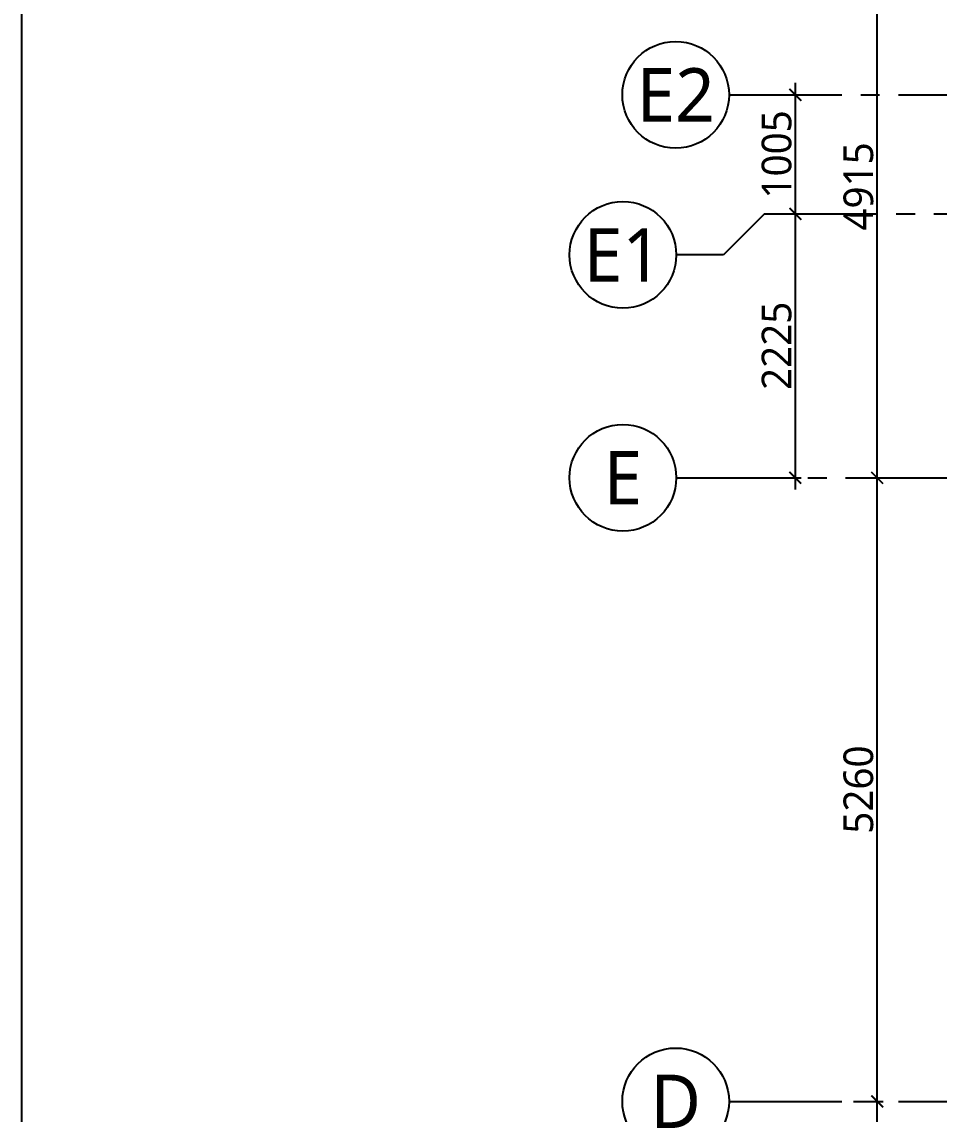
# Model space of a CAD drawing. Header units: millimetres. Extents: x -1107453 to -240403, y -265431 to 143409.
# Drawn here: x -306821 to -299081, y -103113 to -93900 of the extents above; entities that cross this region are included whole.
import ezdxf
from ezdxf.enums import TextEntityAlignment as Align

# ---------------------------------------------------------------- set-up
doc = ezdxf.new("R2010")
doc.units = ezdxf.units.MM
doc.header["$MEASUREMENT"] = 0
doc.linetypes.add('CENTER2', pattern=[28.575, 19.05, -3.175, 3.175, -3.175])
for name, color, linetype in [('A-Anno-Dims', 7, 'Continuous'), ('A-Anno-Grid Lines', 154, 'Continuous'), ('Anno_Labels', 7, 'Continuous')]:
    doc.layers.add(name, color=color, linetype=linetype)
doc.layers.add('A-Detail Lines', color=8, linetype='Continuous', lineweight=25)
doc.styles.get("Standard").update_dxf_attribs({"font": 'trebuc.ttf'})
doc.dimstyles.new('IIITD_WD_L @ 100', dxfattribs={"dimscale": 100, "dimtxt": 2.5, "dimasz": 1, "dimexe": 0.5, "dimexo": 0.25, "dimgap": 0.3, "dimtad": 1, "dimdec": 0, "dimrnd": 1, "dimzin": 0, "dimdsep": 46, "dimtxsty": 'Standard', "dimblk": 'ARCHTICK', "dimcen": 0.2, "dimdle": 1, "dimclrd": 8, "dimclre": 8, "dimadec": 0, "dimazin": 0, "dimtfac": 1, "dimtdec": 0, "dimtofl": 0, "dimtmove": 0, "dimatfit": 0, "dimfxl": 2, "dimfxlon": 1, "dimtolj": 1, "dimtzin": 0, "dimlwd": -1, "dimlwe": -1, "dimarcsym": 0})

# ---------------------------------------------------------------- blocks, each defined once
blk = doc.blocks.new('Grid Head')
blk.add_circle((0, 0), 3)
at = {"layer": 'Anno_Labels'}
blk.add_attdef('GRID_NAME', text='', height=3, dxfattribs=at).set_placement((0, 0), align=Align.MIDDLE_CENTER)
blk = doc.blocks.new('_ArchTick')
at = {"color": 0, "linetype": 'ByBlock', "const_width": 0.15}
blk.add_lwpolyline([(-0.5, -0.5), (0.5, 0.5)], dxfattribs=at)
blk = doc.blocks.new('*D1115')
at = {"layer": 'A-Anno-Dims', "color": 8, "transparency": 16777216}
for p, q in [((507968.2, -1673.2), (507968.2, 3786.8)), ((507768.2, 3686.8), (508018.2, 3686.8)), ((507968.2, -1573.2), (507918.2, -1573.2))]:
    blk.add_line(p, q, dxfattribs=at)
at = {"layer": 'A-Anno-Dims', "color": 8, "transparency": 16777216, "xscale": 100, "yscale": 100, "zscale": 100}
for p, rotation in [((507968.2, 3686.8), 90), ((507968.2, -1573.2), 270)]:
    blk.add_blockref('_ArchTick', p, dxfattribs=dict(at, rotation=rotation))
at = {"layer": 'A-Anno-Dims', "color": 0, "transparency": 16777216, "insert": (507810.6, 1056.8), "char_height": 250, "attachment_point": 5, "rotation": 90}
blk.add_mtext('\\A1;5260', dxfattribs=at)
blk = doc.blocks.new('_Open90')
at = {"color": 0, "linetype": 'ByBlock', "lineweight": -2}
for p, q in [((0, 0), (-1, 0)), ((-0.5, 0.5), (0, 0)), ((0, 0), (-0.5, -0.5))]:
    blk.add_line(p, q, dxfattribs=at)
blk = doc.blocks.new('*D1098')
at = {"layer": 'A-Anno-Dims', "color": 8, "transparency": 16777216}
for p, q in [((507968.2, 3586.8), (507968.2, 9046.8)), ((507768.2, 8946.8), (508018.2, 8946.8)), ((507768.2, 3686.8), (508018.2, 3686.8))]:
    blk.add_line(p, q, dxfattribs=at)
at = {"layer": 'A-Anno-Dims', "color": 8, "transparency": 16777216, "xscale": 100, "yscale": 100, "zscale": 100}
for p, rotation in [((507968.2, 8946.8), 90), ((507968.2, 3686.8), 270)]:
    blk.add_blockref('_ArchTick', p, dxfattribs=dict(at, rotation=rotation))
at = {"layer": 'A-Anno-Dims', "color": 0, "transparency": 16777216, "insert": (507810.6, 6316.8), "char_height": 250, "attachment_point": 5, "rotation": 90}
blk.add_mtext('\\A1;5260', dxfattribs=at)
blk = doc.blocks.new('*D1099')
at = {"layer": 'A-Anno-Dims', "color": 8, "transparency": 16777216}
for p, q in [((507277.7, 8846.8), (507277.7, 11272.3)), ((507077.7, 11172.3), (507327.7, 11172.3)), ((507077.7, 8946.8), (507327.7, 8946.8))]:
    blk.add_line(p, q, dxfattribs=at)
at = {"layer": 'A-Anno-Dims', "color": 8, "transparency": 16777216, "xscale": 100, "yscale": 100, "zscale": 100}
for p, rotation in [((507277.7, 11172.3), 90), ((507277.7, 8946.8), 270)]:
    blk.add_blockref('_ArchTick', p, dxfattribs=dict(at, rotation=rotation))
at = {"layer": 'A-Anno-Dims', "color": 0, "transparency": 16777216, "insert": (507120.5, 10059.6), "char_height": 250, "attachment_point": 5, "rotation": 90}
blk.add_mtext('\\A1;2225', dxfattribs=at)
blk = doc.blocks.new('*D1116')
at = {"layer": 'A-Anno-Dims', "color": 8, "transparency": 16777216}
for p, q in [((507277.7, 11072.3), (507277.7, 12276.8)), ((507077.7, 12176.8), (507327.7, 12176.8)), ((507077.7, 11172.3), (507327.7, 11172.3))]:
    blk.add_line(p, q, dxfattribs=at)
at = {"layer": 'A-Anno-Dims', "color": 8, "transparency": 16777216, "xscale": 100, "yscale": 100, "zscale": 100}
for p, rotation in [((507277.7, 12176.8), 90), ((507277.7, 11172.3), 270)]:
    blk.add_blockref('_ArchTick', p, dxfattribs=dict(at, rotation=rotation))
at = {"layer": 'A-Anno-Dims', "color": 0, "transparency": 16777216, "insert": (507120.5, 11674.6), "char_height": 250, "attachment_point": 5, "rotation": 90}
blk.add_mtext('\\A1;1005', dxfattribs=at)
blk = doc.blocks.new('*D1111')
at = {"layer": 'A-Anno-Dims', "color": 8, "transparency": 16777216}
for p, q in [((507968.2, 8846.8), (507968.2, 13961.8)), ((507768.2, 13861.8), (508018.2, 13861.8)), ((507768.2, 8946.8), (508018.2, 8946.8))]:
    blk.add_line(p, q, dxfattribs=at)
at = {"layer": 'A-Anno-Dims', "color": 8, "transparency": 16777216, "xscale": 100, "yscale": 100, "zscale": 100}
for p, rotation in [((507968.2, 13861.8), 90), ((507968.2, 8946.8), 270)]:
    blk.add_blockref('_ArchTick', p, dxfattribs=dict(at, rotation=rotation))
at = {"layer": 'A-Anno-Dims', "color": 0, "transparency": 16777216, "insert": (507810.6, 11404.3), "char_height": 250, "attachment_point": 5, "rotation": 90}
blk.add_mtext('\\A1;4915', dxfattribs=at)
blk = doc.blocks.new('Grid Girls Hostel')
at = {"layer": 'A-Anno-Grid Lines', "linetype": 'CENTER2', "ltscale": 50}
for p, q in [((506718.2, 12176.8), (515208.2, 12176.8)), ((507018.2, 11172.3), (539568.2, 11172.3)), ((506672.7, 10826.8), (506272.7, 10826.8)), ((506272.7, 8946.8), (517953.5, 8946.8)), ((506718.2, 3686.8), (521493.2, 3686.8))]:
    blk.add_line(p, q, dxfattribs=at)
blk.add_lwpolyline([(507018.2, 11172.3), (506672.7, 10826.8)], dxfattribs=at)
at = {"layer": 'A-Anno-Dims'}
ref = blk.add_blockref('Grid Head', (506268.2, 12176.8), dxfattribs=dict(at, xscale=150, yscale=150, zscale=150))
ref.add_attrib('GRID_NAME', 'E2', dxfattribs={"layer": '0', "height": 450}).set_placement((506268.2, 12176.8), align=Align.MIDDLE_CENTER)
ref = blk.add_blockref('Grid Head', (505822.7, 10826.8), dxfattribs=dict(at, xscale=150, yscale=150, zscale=150))
ref.add_attrib('GRID_NAME', 'E1', dxfattribs={"layer": '0', "height": 450}).set_placement((505822.7, 10826.8), align=Align.MIDDLE_CENTER)
ref = blk.add_blockref('Grid Head', (505822.7, 8946.8), dxfattribs=dict(at, xscale=150, yscale=150, zscale=150))
ref.add_attrib('GRID_NAME', 'E', dxfattribs={"layer": '0', "height": 450}).set_placement((505822.7, 8946.8), align=Align.MIDDLE_CENTER)
ref = blk.add_blockref('Grid Head', (506268.2, 3686.8), dxfattribs=dict(at, xscale=150, yscale=150, zscale=150))
ref.add_attrib('GRID_NAME', 'D', dxfattribs={"layer": '0', "height": 450}).set_placement((506268.2, 3686.8), align=Align.MIDDLE_CENTER)
for base, p1, p2, picture, middle in [((507968.2, 13861.8), (507218.2, 8946.8), (507518.2, 13861.8), '*D1111', (507810.6, 11404.3)), ((507968.2, 8946.8), (507218.2, 3686.8), (507218.2, 8946.8), '*D1098', (507810.6, 6316.8)), ((507968.2, 3686.8), (507968.2, -1573.2), (506718.2, 3686.8), '*D1115', (507810.6, 1056.8))]:
    dim = blk.add_linear_dim(base=base, p1=p1, p2=p2, angle=90, dimstyle='IIITD_WD_L @ 100', override={"dimtmove": 1, "dimldrblk": 'Open90', "dimarcsym": 1}, dxfattribs=at)
    dim.commit()
    dim.dimension.update_dxf_attribs({"geometry": picture, "text_midpoint": middle})
for base, p1, p2, text, picture, middle in [((507277.7, 12176.8), (507018.2, 11172.3), (506718.2, 12176.8), '1005', '*D1116', (507120.5, 11674.6)), ((507277.7, 11172.3), (506527.7, 8946.8), (506827.7, 11172.3), '2225', '*D1099', (507120.5, 10059.6))]:
    dim = blk.add_linear_dim(base=base, p1=p1, p2=p2, angle=90, text=text, dimstyle='IIITD_WD_L @ 100', override={"dimtmove": 1, "dimldrblk": 'Open90', "dimarcsym": 1}, dxfattribs=at)
    dim.commit()
    dim.dimension.update_dxf_attribs({"geometry": picture, "text_midpoint": middle})

msp = doc.modelspace()

# ---------------------------------------------------------------- linework, layer by layer
at = {"layer": 'A-Detail Lines'}
msp.add_lwpolyline([(-306821.1, -78606.6), (-246667.3, -78606.6), (-246667.3, -122723.6), (-306821.1, -122723.6)], close=True, dxfattribs=at)

# ---------------------------------------------------------------- block references
at = {"layer": 'A-Anno-Grid Lines'}
msp.add_blockref('Grid Girls Hostel', (-807572.5, -106692.4), dxfattribs=at)

doc.saveas('drawing.dxf')
